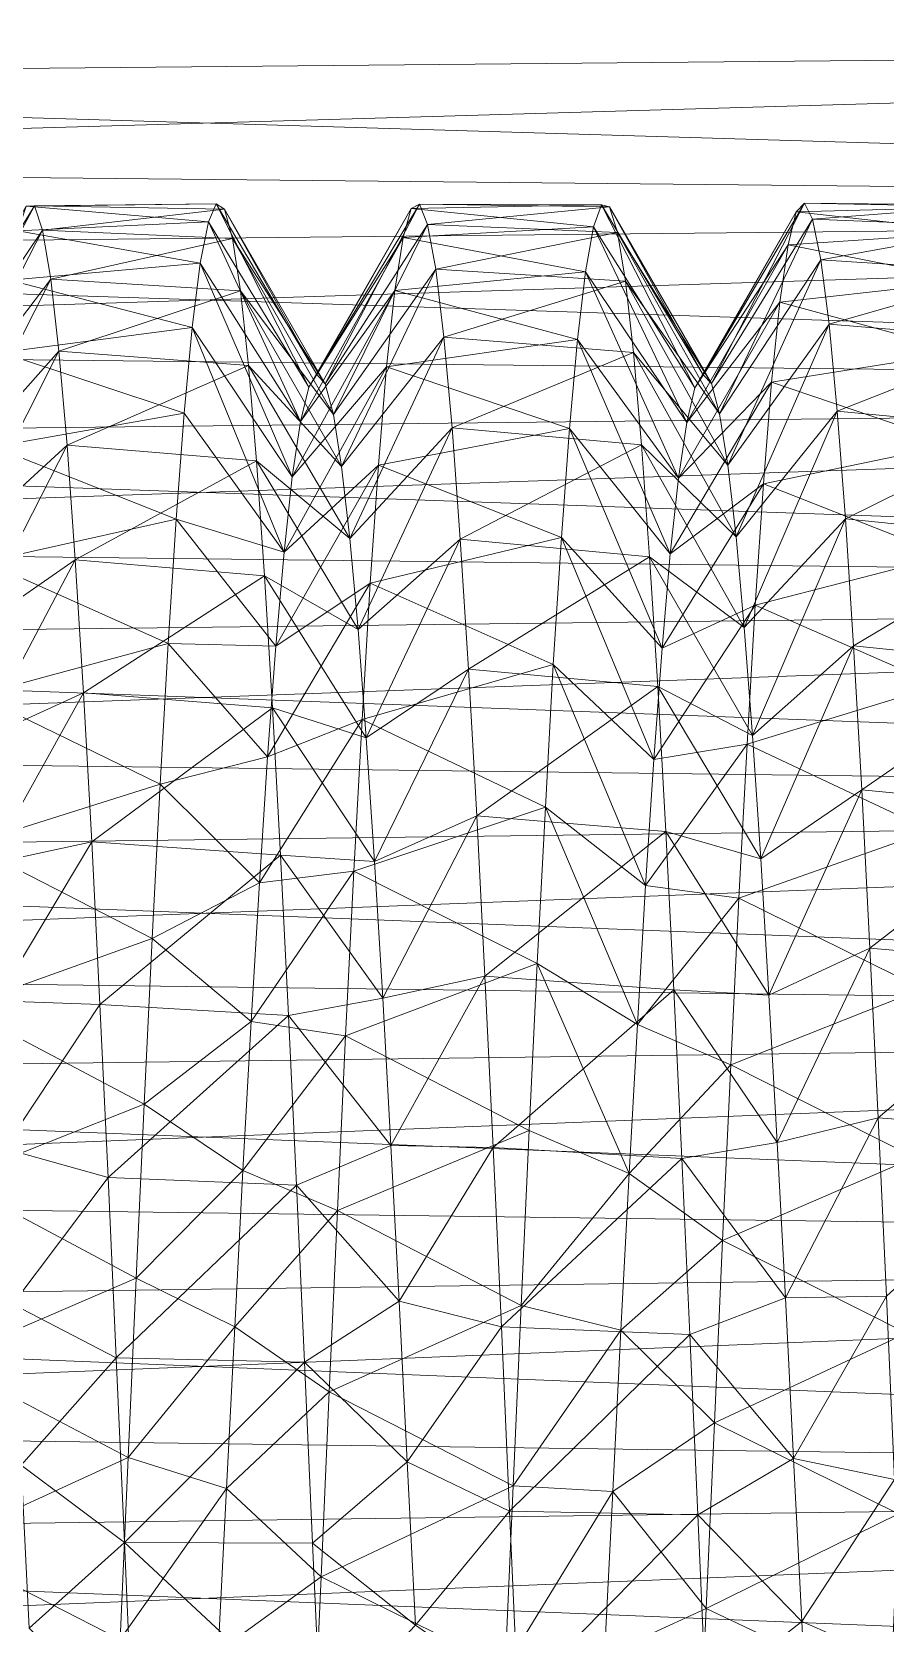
# Model space of a CAD drawing. Header units: millimetres. Extents: x -104 to 115, y -53 to 68.
# Drawn here: x 76.45 to 87.35, y 7.48 to 27.8 of the extents above; entities that cross this region are included whole.
import ezdxf

# ---------------------------------------------------------------- set-up
doc = ezdxf.new("R2010")
doc.units = ezdxf.units.MM

msp = doc.modelspace()

# ---------------------------------------------------------------- linework, layer by layer
at = {"color": 7, "lineweight": 0}
for points in [[(115.207, 27.703, -8.564), (60.36, 27.185, -8.032), (60.36, 29.167, -10.242), (115.207, 27.703, -8.564)], [(115.207, 27.703, -46.282), (60.36, 28.206, -45.736), (60.36, 26.106, -47.836), (115.207, 27.703, -46.282)], [(115.207, 27.703, -46.282), (60.36, 26.106, -47.836), (115.207, 25.547, -48.324), (115.207, 27.703, -46.282)], [(115.207, 25.547, -6.522), (60.36, 27.185, -8.032), (115.207, 27.703, -8.564), (115.207, 25.547, -6.522)], [(115.207, 25.547, -6.522), (60.36, 24.974, -6.049), (60.36, 27.185, -8.032), (115.207, 25.547, -6.522)], [(115.207, 25.547, -48.324), (60.36, 26.106, -47.836), (60.36, 23.792, -49.696), (115.207, 25.547, -48.324)], [(86.324, 25.615, -27.787), (85.135, 23.312, -29.294), (85.03, 23.423, -27.21), (86.324, 25.615, -27.787)], [(86.324, 25.615, -27.787), (85.03, 23.423, -27.21), (86.219, 25.505, -25.417), (86.324, 25.615, -27.787)], [(86.428, 25.409, -30.151), (85.135, 23.312, -29.294), (86.324, 25.615, -27.787), (86.428, 25.409, -30.151)], [(86.219, 25.505, -25.417), (88.652, 25.568, -26.088), (86.324, 25.615, -27.787), (86.219, 25.505, -25.417)], [(86.324, 25.615, -27.787), (88.652, 25.568, -26.088), (88.754, 25.591, -28.412), (86.324, 25.615, -27.787)], [(86.324, 25.615, -27.787), (88.754, 25.591, -28.412), (86.428, 25.409, -30.151), (86.324, 25.615, -27.787)], [(115.207, 25.547, -48.324), (60.36, 23.792, -49.696), (115.207, 23.183, -50.121), (115.207, 25.547, -48.324)], [(115.207, 23.183, -4.725), (60.36, 24.974, -6.049), (115.207, 25.547, -6.522), (115.207, 23.183, -4.725)], [(76.487, 25.58, -28.591), (75.267, 23.302, -29.379), (75.162, 23.424, -27.295), (76.487, 25.58, -28.591)], [(76.487, 25.58, -28.591), (75.162, 23.424, -27.295), (76.382, 25.578, -26.218), (76.487, 25.58, -28.591)], [(76.591, 25.268, -30.943), (75.267, 23.302, -29.379), (76.487, 25.58, -28.591), (76.591, 25.268, -30.943)], [(76.277, 25.26, -23.867), (78.709, 25.377, -24.496), (76.382, 25.578, -26.218), (76.277, 25.26, -23.867)], [(76.382, 25.578, -26.218), (78.709, 25.377, -24.496), (78.811, 25.608, -26.809), (76.382, 25.578, -26.218)], [(76.382, 25.578, -26.218), (78.811, 25.608, -26.809), (76.487, 25.58, -28.591), (76.382, 25.578, -26.218)], [(76.487, 25.58, -28.591), (78.811, 25.608, -26.809), (78.914, 25.536, -29.132), (76.487, 25.58, -28.591)], [(76.487, 25.58, -28.591), (78.914, 25.536, -29.132), (76.591, 25.268, -30.943), (76.487, 25.58, -28.591)], [(76.591, 25.268, -30.943), (78.914, 25.536, -29.132), (79.016, 25.163, -31.426), (76.591, 25.268, -30.943)], [(78.709, 25.377, -24.496), (79.991, 23.262, -25.172), (78.811, 25.608, -26.809), (78.709, 25.377, -24.496)], [(78.811, 25.608, -26.809), (79.991, 23.262, -25.172), (80.096, 23.424, -27.253), (78.811, 25.608, -26.809)], [(78.811, 25.608, -26.809), (80.096, 23.424, -27.253), (78.914, 25.536, -29.132), (78.811, 25.608, -26.809)], [(78.914, 25.536, -29.132), (80.096, 23.424, -27.253), (80.201, 23.307, -29.337), (78.914, 25.536, -29.132)], [(78.914, 25.536, -29.132), (80.201, 23.307, -29.337), (79.016, 25.163, -31.426), (78.914, 25.536, -29.132)], [(81.301, 25.546, -25.817), (80.096, 23.424, -27.253), (79.991, 23.262, -25.172), (81.301, 25.546, -25.817)], [(81.301, 25.546, -25.817), (79.991, 23.262, -25.172), (81.196, 25.175, -23.474), (81.301, 25.546, -25.817)], [(81.405, 25.602, -28.189), (80.201, 23.307, -29.337), (80.096, 23.424, -27.253), (81.405, 25.602, -28.189)], [(81.405, 25.602, -28.189), (80.096, 23.424, -27.253), (81.301, 25.546, -25.817), (81.405, 25.602, -28.189)], [(81.51, 25.343, -30.548), (80.201, 23.307, -29.337), (81.405, 25.602, -28.189), (81.51, 25.343, -30.548)], [(81.196, 25.175, -23.474), (83.629, 25.314, -24.141), (81.301, 25.546, -25.817), (81.196, 25.175, -23.474)], [(81.301, 25.546, -25.817), (83.731, 25.592, -26.448), (81.405, 25.602, -28.189), (81.301, 25.546, -25.817)], [(81.301, 25.546, -25.817), (83.629, 25.314, -24.141), (83.731, 25.592, -26.448), (81.301, 25.546, -25.817)], [(81.405, 25.602, -28.189), (83.731, 25.592, -26.448), (83.834, 25.567, -28.772), (81.405, 25.602, -28.189)], [(81.405, 25.602, -28.189), (83.834, 25.567, -28.772), (81.51, 25.343, -30.548), (81.405, 25.602, -28.189)], [(81.51, 25.343, -30.548), (83.834, 25.567, -28.772), (83.936, 25.241, -31.074), (81.51, 25.343, -30.548)], [(83.629, 25.314, -24.141), (84.925, 23.255, -25.13), (83.731, 25.592, -26.448), (83.629, 25.314, -24.141)], [(83.731, 25.592, -26.448), (84.925, 23.255, -25.13), (85.03, 23.423, -27.21), (83.731, 25.592, -26.448)], [(83.731, 25.592, -26.448), (85.03, 23.423, -27.21), (83.834, 25.567, -28.772), (83.731, 25.592, -26.448)], [(83.834, 25.567, -28.772), (85.03, 23.423, -27.21), (85.135, 23.312, -29.294), (83.834, 25.567, -28.772)], [(83.834, 25.567, -28.772), (85.135, 23.312, -29.294), (83.936, 25.241, -31.074), (83.834, 25.567, -28.772)], [(86.219, 25.505, -25.417), (85.03, 23.423, -27.21), (84.925, 23.255, -25.13), (86.219, 25.505, -25.417)], [(86.219, 25.505, -25.417), (84.925, 23.255, -25.13), (86.114, 25.082, -23.083), (86.219, 25.505, -25.417)], [(86.114, 25.082, -23.083), (88.549, 25.244, -23.787), (86.219, 25.505, -25.417), (86.114, 25.082, -23.083)], [(86.219, 25.505, -25.417), (88.549, 25.244, -23.787), (88.652, 25.568, -26.088), (86.219, 25.505, -25.417)], [(86.428, 25.409, -30.151), (88.754, 25.591, -28.412), (88.857, 25.311, -30.719), (86.428, 25.409, -30.151)], [(76.591, 25.268, -30.943), (75.372, 22.903, -31.428), (75.267, 23.302, -29.379), (76.591, 25.268, -30.943)], [(76.696, 24.645, -33.232), (75.372, 22.903, -31.428), (76.591, 25.268, -30.943), (76.696, 24.645, -33.232)], [(76.173, 24.633, -21.579), (78.606, 24.846, -22.234), (76.277, 25.26, -23.867), (76.173, 24.633, -21.579)], [(76.277, 25.26, -23.867), (78.606, 24.846, -22.234), (78.709, 25.377, -24.496), (76.277, 25.26, -23.867)], [(76.591, 25.268, -30.943), (79.016, 25.163, -31.426), (76.696, 24.645, -33.232), (76.591, 25.268, -30.943)], [(78.606, 24.846, -22.234), (79.886, 22.824, -23.131), (78.709, 25.377, -24.496), (78.606, 24.846, -22.234)], [(78.709, 25.377, -24.496), (79.886, 22.824, -23.131), (79.991, 23.262, -25.172), (78.709, 25.377, -24.496)], [(81.51, 25.343, -30.548), (80.306, 22.914, -31.387), (80.201, 23.307, -29.337), (81.51, 25.343, -30.548)], [(81.614, 24.772, -32.851), (80.306, 22.914, -31.387), (81.51, 25.343, -30.548), (81.614, 24.772, -32.851)], [(81.196, 25.175, -23.474), (83.526, 24.738, -21.889), (83.629, 25.314, -24.141), (81.196, 25.175, -23.474)], [(81.51, 25.343, -30.548), (83.936, 25.241, -31.074), (81.614, 24.772, -32.851), (81.51, 25.343, -30.548)], [(81.614, 24.772, -32.851), (83.936, 25.241, -31.074), (84.039, 24.618, -33.313), (81.614, 24.772, -32.851)], [(83.526, 24.738, -21.889), (84.82, 22.812, -23.09), (83.629, 25.314, -24.141), (83.526, 24.738, -21.889)], [(83.629, 25.314, -24.141), (84.82, 22.812, -23.09), (84.925, 23.255, -25.13), (83.629, 25.314, -24.141)], [(83.936, 25.241, -31.074), (85.135, 23.312, -29.294), (85.24, 22.925, -31.345), (83.936, 25.241, -31.074)], [(83.936, 25.241, -31.074), (85.24, 22.925, -31.345), (84.039, 24.618, -33.313), (83.936, 25.241, -31.074)], [(86.428, 25.409, -30.151), (85.24, 22.925, -31.345), (85.135, 23.312, -29.294), (86.428, 25.409, -30.151)], [(86.533, 24.89, -32.466), (85.24, 22.925, -31.345), (86.428, 25.409, -30.151), (86.533, 24.89, -32.466)], [(86.114, 25.082, -23.083), (88.447, 24.622, -21.547), (88.549, 25.244, -23.787), (86.114, 25.082, -23.083)], [(86.428, 25.409, -30.151), (88.857, 25.311, -30.719), (86.533, 24.89, -32.466), (86.428, 25.409, -30.151)], [(86.533, 24.89, -32.466), (88.857, 25.311, -30.719), (88.959, 24.733, -32.971), (86.533, 24.89, -32.466)], [(76.696, 24.645, -33.232), (79.016, 25.163, -31.426), (79.119, 24.495, -33.652), (76.696, 24.645, -33.232)], [(79.016, 25.163, -31.426), (80.201, 23.307, -29.337), (80.306, 22.914, -31.387), (79.016, 25.163, -31.426)], [(79.016, 25.163, -31.426), (80.306, 22.914, -31.387), (79.119, 24.495, -33.652), (79.016, 25.163, -31.426)], [(81.196, 25.175, -23.474), (79.991, 23.262, -25.172), (79.886, 22.824, -23.131), (81.196, 25.175, -23.474)], [(81.196, 25.175, -23.474), (79.886, 22.824, -23.131), (81.091, 24.497, -21.2), (81.196, 25.175, -23.474)], [(81.091, 24.497, -21.2), (83.526, 24.738, -21.889), (81.196, 25.175, -23.474), (81.091, 24.497, -21.2)], [(86.114, 25.082, -23.083), (84.925, 23.255, -25.13), (84.82, 22.812, -23.09), (86.114, 25.082, -23.083)], [(86.114, 25.082, -23.083), (84.82, 22.812, -23.09), (86.01, 24.352, -20.825), (86.114, 25.082, -23.083)], [(86.01, 24.352, -20.825), (88.447, 24.622, -21.547), (86.114, 25.082, -23.083), (86.01, 24.352, -20.825)], [(115.207, 23.183, -4.725), (60.36, 22.563, -4.317), (60.36, 24.974, -6.049), (115.207, 23.183, -4.725)], [(76.173, 24.633, -21.579), (78.504, 24.026, -20.059), (78.606, 24.846, -22.234), (76.173, 24.633, -21.579)], [(78.504, 24.026, -20.059), (79.781, 22.118, -21.167), (78.606, 24.846, -22.234), (78.504, 24.026, -20.059)], [(78.606, 24.846, -22.234), (79.781, 22.118, -21.167), (79.886, 22.824, -23.131), (78.606, 24.846, -22.234)], [(86.533, 24.89, -32.466), (85.345, 22.267, -33.326), (85.24, 22.925, -31.345), (86.533, 24.89, -32.466)], [(86.638, 24.069, -34.692), (85.345, 22.267, -33.326), (86.533, 24.89, -32.466), (86.638, 24.069, -34.692)], [(86.533, 24.89, -32.466), (88.959, 24.733, -32.971), (86.638, 24.069, -34.692), (86.533, 24.89, -32.466)], [(76.696, 24.645, -33.232), (75.477, 22.235, -33.405), (75.372, 22.903, -31.428), (76.696, 24.645, -33.232)], [(76.801, 23.725, -35.419), (75.477, 22.235, -33.405), (76.696, 24.645, -33.232), (76.801, 23.725, -35.419)], [(76.068, 23.708, -19.394), (78.504, 24.026, -20.059), (76.173, 24.633, -21.579), (76.068, 23.708, -19.394)], [(76.696, 24.645, -33.232), (79.119, 24.495, -33.652), (76.801, 23.725, -35.419), (76.696, 24.645, -33.232)], [(81.614, 24.772, -32.851), (80.411, 22.251, -33.366), (80.306, 22.914, -31.387), (81.614, 24.772, -32.851)], [(81.719, 23.901, -35.058), (80.411, 22.251, -33.366), (81.614, 24.772, -32.851), (81.719, 23.901, -35.058)], [(81.091, 24.497, -21.2), (83.424, 23.874, -19.732), (83.526, 24.738, -21.889), (81.091, 24.497, -21.2)], [(81.614, 24.772, -32.851), (84.039, 24.618, -33.313), (81.719, 23.901, -35.058), (81.614, 24.772, -32.851)], [(81.719, 23.901, -35.058), (84.039, 24.618, -33.313), (84.141, 23.708, -35.451), (81.719, 23.901, -35.058)], [(83.424, 23.874, -19.732), (84.715, 22.101, -21.128), (83.526, 24.738, -21.889), (83.424, 23.874, -19.732)], [(83.526, 24.738, -21.889), (84.715, 22.101, -21.128), (84.82, 22.812, -23.09), (83.526, 24.738, -21.889)], [(84.039, 24.618, -33.313), (85.24, 22.925, -31.345), (85.345, 22.267, -33.326), (84.039, 24.618, -33.313)], [(84.039, 24.618, -33.313), (85.345, 22.267, -33.326), (84.141, 23.708, -35.451), (84.039, 24.618, -33.313)], [(86.01, 24.352, -20.825), (88.344, 23.715, -19.408), (88.447, 24.622, -21.547), (86.01, 24.352, -20.825)], [(86.638, 24.069, -34.692), (88.959, 24.733, -32.971), (89.062, 23.868, -35.128), (86.638, 24.069, -34.692)], [(76.801, 23.725, -35.419), (79.119, 24.495, -33.652), (79.221, 23.542, -35.772), (76.801, 23.725, -35.419)], [(79.119, 24.495, -33.652), (80.306, 22.914, -31.387), (80.411, 22.251, -33.366), (79.119, 24.495, -33.652)], [(79.119, 24.495, -33.652), (80.411, 22.251, -33.366), (79.221, 23.542, -35.772), (79.119, 24.495, -33.652)], [(81.091, 24.497, -21.2), (79.886, 22.824, -23.131), (79.781, 22.118, -21.167), (81.091, 24.497, -21.2)], [(81.091, 24.497, -21.2), (79.781, 22.118, -21.167), (80.987, 23.522, -19.037), (81.091, 24.497, -21.2)], [(80.987, 23.522, -19.037), (83.424, 23.874, -19.732), (81.091, 24.497, -21.2), (80.987, 23.522, -19.037)], [(86.01, 24.352, -20.825), (84.82, 22.812, -23.09), (84.715, 22.101, -21.128), (86.01, 24.352, -20.825)], [(86.01, 24.352, -20.825), (84.715, 22.101, -21.128), (85.905, 23.329, -18.684), (86.01, 24.352, -20.825)], [(85.905, 23.329, -18.684), (88.344, 23.715, -19.408), (86.01, 24.352, -20.825), (85.905, 23.329, -18.684)], [(76.068, 23.708, -19.394), (78.401, 22.93, -18.01), (78.504, 24.026, -20.059), (76.068, 23.708, -19.394)], [(78.401, 22.93, -18.01), (79.676, 21.157, -19.314), (78.504, 24.026, -20.059), (78.401, 22.93, -18.01)], [(78.504, 24.026, -20.059), (79.676, 21.157, -19.314), (79.781, 22.118, -21.167), (78.504, 24.026, -20.059)], [(86.638, 24.069, -34.692), (85.45, 21.352, -35.202), (85.345, 22.267, -33.326), (86.638, 24.069, -34.692)], [(86.742, 22.959, -36.79), (85.45, 21.352, -35.202), (86.638, 24.069, -34.692), (86.742, 22.959, -36.79)], [(86.638, 24.069, -34.692), (89.062, 23.868, -35.128), (86.742, 22.959, -36.79), (86.638, 24.069, -34.692)], [(115.207, 23.183, -50.121), (60.36, 23.792, -49.696), (60.36, 21.29, -51.295), (115.207, 23.183, -50.121)], [(81.719, 23.901, -35.058), (80.516, 21.33, -35.239), (80.411, 22.251, -33.366), (81.719, 23.901, -35.058)], [(81.824, 22.744, -37.129), (80.516, 21.33, -35.239), (81.719, 23.901, -35.058), (81.824, 22.744, -37.129)], [(80.987, 23.522, -19.037), (83.321, 22.736, -17.705), (83.424, 23.874, -19.732), (80.987, 23.522, -19.037)], [(81.719, 23.901, -35.058), (84.141, 23.708, -35.451), (81.824, 22.744, -37.129), (81.719, 23.901, -35.058)], [(83.321, 22.736, -17.705), (84.61, 21.135, -19.278), (83.424, 23.874, -19.732), (83.321, 22.736, -17.705)], [(83.424, 23.874, -19.732), (84.61, 21.135, -19.278), (84.715, 22.101, -21.128), (83.424, 23.874, -19.732)], [(86.742, 22.959, -36.79), (89.062, 23.868, -35.128), (89.164, 22.729, -37.153), (86.742, 22.959, -36.79)], [(76.801, 23.725, -35.419), (75.582, 21.309, -35.276), (75.477, 22.235, -33.405), (76.801, 23.725, -35.419)], [(76.905, 22.522, -37.464), (75.582, 21.309, -35.276), (76.801, 23.725, -35.419), (76.905, 22.522, -37.464)], [(75.963, 22.5, -17.351), (78.401, 22.93, -18.01), (76.068, 23.708, -19.394), (75.963, 22.5, -17.351)], [(76.801, 23.725, -35.419), (79.221, 23.542, -35.772), (76.905, 22.522, -37.464), (76.801, 23.725, -35.419)], [(81.824, 22.744, -37.129), (84.141, 23.708, -35.451), (84.244, 22.528, -37.454), (81.824, 22.744, -37.129)], [(84.141, 23.708, -35.451), (85.345, 22.267, -33.326), (85.45, 21.352, -35.202), (84.141, 23.708, -35.451)], [(84.141, 23.708, -35.451), (85.45, 21.352, -35.202), (84.244, 22.528, -37.454), (84.141, 23.708, -35.451)], [(85.905, 23.329, -18.684), (88.242, 22.536, -17.404), (88.344, 23.715, -19.408), (85.905, 23.329, -18.684)], [(76.905, 22.522, -37.464), (79.221, 23.542, -35.772), (79.324, 22.322, -37.75), (76.905, 22.522, -37.464)], [(79.221, 23.542, -35.772), (80.411, 22.251, -33.366), (80.516, 21.33, -35.239), (79.221, 23.542, -35.772)], [(79.221, 23.542, -35.772), (80.516, 21.33, -35.239), (79.324, 22.322, -37.75), (79.221, 23.542, -35.772)], [(80.987, 23.522, -19.037), (79.781, 22.118, -21.167), (79.676, 21.157, -19.314), (80.987, 23.522, -19.037)], [(80.987, 23.522, -19.037), (79.676, 21.157, -19.314), (80.882, 22.269, -17.022), (80.987, 23.522, -19.037)], [(80.882, 22.269, -17.022), (83.321, 22.736, -17.705), (80.987, 23.522, -19.037), (80.882, 22.269, -17.022)], [(115.207, 23.183, -50.121), (60.36, 21.29, -51.295), (115.207, 20.639, -51.652), (115.207, 23.183, -50.121)], [(115.207, 20.639, -3.194), (60.36, 22.563, -4.317), (115.207, 23.183, -4.725), (115.207, 20.639, -3.194)], [(85.905, 23.329, -18.684), (84.715, 22.101, -21.128), (84.61, 21.135, -19.278), (85.905, 23.329, -18.684)], [(85.905, 23.329, -18.684), (84.61, 21.135, -19.278), (85.8, 22.031, -16.698), (85.905, 23.329, -18.684)], [(85.8, 22.031, -16.698), (88.242, 22.536, -17.404), (85.905, 23.329, -18.684), (85.8, 22.031, -16.698)], [(75.963, 22.5, -17.351), (78.299, 21.577, -16.12), (78.401, 22.93, -18.01), (75.963, 22.5, -17.351)], [(78.299, 21.577, -16.12), (79.676, 21.157, -19.314), (78.401, 22.93, -18.01), (78.299, 21.577, -16.12)], [(86.742, 22.959, -36.79), (85.555, 20.194, -36.939), (85.45, 21.352, -35.202), (86.742, 22.959, -36.79)], [(86.847, 21.581, -38.721), (85.555, 20.194, -36.939), (86.742, 22.959, -36.79), (86.847, 21.581, -38.721)], [(86.742, 22.959, -36.79), (89.164, 22.729, -37.153), (86.847, 21.581, -38.721), (86.742, 22.959, -36.79)], [(81.824, 22.744, -37.129), (80.621, 20.168, -36.973), (80.516, 21.33, -35.239), (81.824, 22.744, -37.129)], [(81.928, 21.323, -39.029), (80.621, 20.168, -36.973), (81.824, 22.744, -37.129), (81.928, 21.323, -39.029)], [(80.882, 22.269, -17.022), (83.219, 21.345, -15.843), (83.321, 22.736, -17.705), (80.882, 22.269, -17.022)], [(81.824, 22.744, -37.129), (84.244, 22.528, -37.454), (81.928, 21.323, -39.029), (81.824, 22.744, -37.129)], [(83.219, 21.345, -15.843), (84.505, 19.93, -17.573), (83.321, 22.736, -17.705), (83.219, 21.345, -15.843)], [(83.321, 22.736, -17.705), (84.505, 19.93, -17.573), (84.61, 21.135, -19.278), (83.321, 22.736, -17.705)], [(86.847, 21.581, -38.721), (89.164, 22.729, -37.153), (89.267, 21.336, -39.014), (86.847, 21.581, -38.721)], [(115.207, 20.639, -3.194), (60.36, 19.978, -2.856), (60.36, 22.563, -4.317), (115.207, 20.639, -3.194)], [(76.905, 22.522, -37.464), (75.687, 20.142, -37.007), (75.582, 21.309, -35.276), (76.905, 22.522, -37.464)], [(77.01, 21.058, -39.331), (75.687, 20.142, -37.007), (76.905, 22.522, -37.464), (77.01, 21.058, -39.331)], [(75.859, 21.032, -15.487), (78.299, 21.577, -16.12), (75.963, 22.5, -17.351), (75.859, 21.032, -15.487)], [(76.905, 22.522, -37.464), (79.324, 22.322, -37.75), (77.01, 21.058, -39.331), (76.905, 22.522, -37.464)], [(81.928, 21.323, -39.029), (84.244, 22.528, -37.454), (84.346, 21.098, -39.286), (81.928, 21.323, -39.029)], [(84.244, 22.528, -37.454), (85.45, 21.352, -35.202), (85.555, 20.194, -36.939), (84.244, 22.528, -37.454)], [(84.244, 22.528, -37.454), (85.555, 20.194, -36.939), (84.346, 21.098, -39.286), (84.244, 22.528, -37.454)], [(85.8, 22.031, -16.698), (88.139, 21.108, -15.571), (88.242, 22.536, -17.404), (85.8, 22.031, -16.698)], [(77.01, 21.058, -39.331), (79.324, 22.322, -37.75), (79.426, 20.855, -39.553), (77.01, 21.058, -39.331)], [(79.324, 22.322, -37.75), (80.516, 21.33, -35.239), (80.621, 20.168, -36.973), (79.324, 22.322, -37.75)], [(79.324, 22.322, -37.75), (80.621, 20.168, -36.973), (79.426, 20.855, -39.553), (79.324, 22.322, -37.75)], [(80.882, 22.269, -17.022), (79.676, 21.157, -19.314), (79.571, 19.957, -17.606), (80.882, 22.269, -17.022)], [(80.882, 22.269, -17.022), (79.571, 19.957, -17.606), (80.777, 20.76, -15.192), (80.882, 22.269, -17.022)], [(80.777, 20.76, -15.192), (83.219, 21.345, -15.843), (80.882, 22.269, -17.022), (80.777, 20.76, -15.192)], [(85.8, 22.031, -16.698), (84.61, 21.135, -19.278), (84.505, 19.93, -17.573), (85.8, 22.031, -16.698)], [(85.8, 22.031, -16.698), (84.505, 19.93, -17.573), (85.696, 20.48, -14.902), (85.8, 22.031, -16.698)], [(85.696, 20.48, -14.902), (88.139, 21.108, -15.571), (85.8, 22.031, -16.698), (85.696, 20.48, -14.902)], [(75.859, 21.032, -15.487), (78.196, 19.989, -14.423), (78.299, 21.577, -16.12), (75.859, 21.032, -15.487)], [(78.196, 19.989, -14.423), (79.571, 19.957, -17.606), (78.299, 21.577, -16.12), (78.196, 19.989, -14.423)], [(78.299, 21.577, -16.12), (79.571, 19.957, -17.606), (79.676, 21.157, -19.314), (78.299, 21.577, -16.12)], [(86.847, 21.581, -38.721), (85.66, 18.816, -38.506), (85.555, 20.194, -36.939), (86.847, 21.581, -38.721)], [(86.952, 19.959, -40.452), (85.66, 18.816, -38.506), (86.847, 21.581, -38.721), (86.952, 19.959, -40.452)], [(86.847, 21.581, -38.721), (89.267, 21.336, -39.014), (86.952, 19.959, -40.452), (86.847, 21.581, -38.721)], [(80.777, 20.76, -15.192), (83.116, 19.723, -14.179), (83.219, 21.345, -15.843), (80.777, 20.76, -15.192)], [(83.116, 19.723, -14.179), (84.4, 18.51, -16.044), (83.219, 21.345, -15.843), (83.116, 19.723, -14.179)], [(83.219, 21.345, -15.843), (84.4, 18.51, -16.044), (84.505, 19.93, -17.573), (83.219, 21.345, -15.843)], [(115.207, 20.639, -51.652), (60.36, 21.29, -51.295), (60.36, 18.63, -52.615), (115.207, 20.639, -51.652)], [(81.928, 21.323, -39.029), (80.726, 18.786, -38.536), (80.621, 20.168, -36.973), (81.928, 21.323, -39.029)], [(82.033, 19.662, -40.723), (80.726, 18.786, -38.536), (81.928, 21.323, -39.029), (82.033, 19.662, -40.723)], [(81.928, 21.323, -39.029), (84.346, 21.098, -39.286), (82.033, 19.662, -40.723), (81.928, 21.323, -39.029)], [(86.952, 19.959, -40.452), (89.267, 21.336, -39.014), (89.369, 19.713, -40.677), (86.952, 19.959, -40.452)], [(77.01, 21.058, -39.331), (75.792, 18.756, -38.566), (75.687, 20.142, -37.007), (77.01, 21.058, -39.331)], [(75.754, 19.33, -13.835), (78.196, 19.989, -14.423), (75.859, 21.032, -15.487), (75.754, 19.33, -13.835)], [(77.115, 19.359, -40.987), (75.792, 18.756, -38.566), (77.01, 21.058, -39.331), (77.115, 19.359, -40.987)], [(77.01, 21.058, -39.331), (79.426, 20.855, -39.553), (77.115, 19.359, -40.987), (77.01, 21.058, -39.331)], [(82.033, 19.662, -40.723), (84.346, 21.098, -39.286), (84.449, 19.442, -40.916), (82.033, 19.662, -40.723)], [(84.346, 21.098, -39.286), (85.555, 20.194, -36.939), (85.66, 18.816, -38.506), (84.346, 21.098, -39.286)], [(84.346, 21.098, -39.286), (85.66, 18.816, -38.506), (84.449, 19.442, -40.916), (84.346, 21.098, -39.286)], [(85.696, 20.48, -14.902), (88.037, 19.452, -13.94), (88.139, 21.108, -15.571), (85.696, 20.48, -14.902)], [(77.115, 19.359, -40.987), (79.426, 20.855, -39.553), (79.529, 19.166, -41.149), (77.115, 19.359, -40.987)], [(79.426, 20.855, -39.553), (80.621, 20.168, -36.973), (80.726, 18.786, -38.536), (79.426, 20.855, -39.553)], [(79.426, 20.855, -39.553), (80.726, 18.786, -38.536), (79.529, 19.166, -41.149), (79.426, 20.855, -39.553)], [(80.777, 20.76, -15.192), (79.571, 19.957, -17.606), (79.466, 18.541, -16.073), (80.777, 20.76, -15.192)], [(80.777, 20.76, -15.192), (79.466, 18.541, -16.073), (80.673, 19.02, -13.578), (80.777, 20.76, -15.192)], [(80.673, 19.02, -13.578), (83.116, 19.723, -14.179), (80.777, 20.76, -15.192), (80.673, 19.02, -13.578)], [(115.207, 20.639, -51.652), (60.36, 18.63, -52.615), (115.207, 17.944, -52.899), (115.207, 20.639, -51.652)], [(115.207, 17.944, -1.948), (60.36, 19.978, -2.856), (115.207, 20.639, -3.194), (115.207, 17.944, -1.948)], [(85.696, 20.48, -14.902), (84.505, 19.93, -17.573), (84.4, 18.51, -16.044), (85.696, 20.48, -14.902)], [(85.696, 20.48, -14.902), (84.4, 18.51, -16.044), (85.591, 18.705, -13.328), (85.696, 20.48, -14.902)], [(85.591, 18.705, -13.328), (88.037, 19.452, -13.94), (85.696, 20.48, -14.902), (85.591, 18.705, -13.328)], [(115.207, 17.944, -1.948), (60.36, 17.25, -1.682), (60.36, 19.978, -2.856), (115.207, 17.944, -1.948)], [(75.754, 19.33, -13.835), (78.094, 18.194, -12.947), (78.196, 19.989, -14.423), (75.754, 19.33, -13.835)], [(78.094, 18.194, -12.947), (79.466, 18.541, -16.073), (78.196, 19.989, -14.423), (78.094, 18.194, -12.947)], [(78.196, 19.989, -14.423), (79.466, 18.541, -16.073), (79.571, 19.957, -17.606), (78.196, 19.989, -14.423)], [(86.952, 19.959, -40.452), (85.765, 17.241, -39.876), (85.66, 18.816, -38.506), (86.952, 19.959, -40.452)], [(87.056, 18.12, -41.952), (85.765, 17.241, -39.876), (86.952, 19.959, -40.452), (87.056, 18.12, -41.952)], [(86.952, 19.959, -40.452), (89.369, 19.713, -40.677), (87.056, 18.12, -41.952), (86.952, 19.959, -40.452)], [(80.673, 19.02, -13.578), (83.014, 17.898, -12.739), (83.116, 19.723, -14.179), (80.673, 19.02, -13.578)], [(83.014, 17.898, -12.739), (84.295, 16.898, -14.717), (83.116, 19.723, -14.179), (83.014, 17.898, -12.739)], [(83.116, 19.723, -14.179), (84.295, 16.898, -14.717), (84.4, 18.51, -16.044), (83.116, 19.723, -14.179)], [(82.033, 19.662, -40.723), (80.831, 17.207, -39.902), (80.726, 18.786, -38.536), (82.033, 19.662, -40.723)], [(82.138, 17.79, -42.181), (80.831, 17.207, -39.902), (82.033, 19.662, -40.723), (82.138, 17.79, -42.181)], [(82.033, 19.662, -40.723), (84.449, 19.442, -40.916), (82.138, 17.79, -42.181), (82.033, 19.662, -40.723)], [(87.056, 18.12, -41.952), (89.369, 19.713, -40.677), (89.472, 17.887, -42.115), (87.056, 18.12, -41.952)], [(75.649, 17.423, -12.423), (78.094, 18.194, -12.947), (75.754, 19.33, -13.835), (75.649, 17.423, -12.423)], [(77.115, 19.359, -40.987), (75.897, 17.173, -39.928), (75.792, 18.756, -38.566), (77.115, 19.359, -40.987)], [(77.219, 17.455, -42.403), (75.897, 17.173, -39.928), (77.115, 19.359, -40.987), (77.219, 17.455, -42.403)], [(77.115, 19.359, -40.987), (79.529, 19.166, -41.149), (77.219, 17.455, -42.403), (77.115, 19.359, -40.987)], [(82.138, 17.79, -42.181), (84.449, 19.442, -40.916), (84.551, 17.587, -42.317), (82.138, 17.79, -42.181)], [(84.449, 19.442, -40.916), (85.66, 18.816, -38.506), (85.765, 17.241, -39.876), (84.449, 19.442, -40.916)], [(84.449, 19.442, -40.916), (85.765, 17.241, -39.876), (84.551, 17.587, -42.317), (84.449, 19.442, -40.916)], [(85.591, 18.705, -13.328), (87.934, 17.599, -12.538), (88.037, 19.452, -13.94), (85.591, 18.705, -13.328)], [(77.219, 17.455, -42.403), (79.529, 19.166, -41.149), (79.631, 17.284, -42.512), (77.219, 17.455, -42.403)], [(79.529, 19.166, -41.149), (80.726, 18.786, -38.536), (80.831, 17.207, -39.902), (79.529, 19.166, -41.149)], [(79.529, 19.166, -41.149), (80.831, 17.207, -39.902), (79.631, 17.284, -42.512), (79.529, 19.166, -41.149)], [(80.673, 19.02, -13.578), (79.466, 18.541, -16.073), (79.361, 16.933, -14.742), (80.673, 19.02, -13.578)], [(80.673, 19.02, -13.578), (79.361, 16.933, -14.742), (80.568, 17.082, -12.21), (80.673, 19.02, -13.578)], [(80.568, 17.082, -12.21), (83.014, 17.898, -12.739), (80.673, 19.02, -13.578), (80.568, 17.082, -12.21)], [(85.591, 18.705, -13.328), (84.4, 18.51, -16.044), (84.295, 16.898, -14.717), (85.591, 18.705, -13.328)], [(85.591, 18.705, -13.328), (84.295, 16.898, -14.717), (85.486, 16.737, -12.004), (85.591, 18.705, -13.328)], [(85.486, 16.737, -12.004), (87.934, 17.599, -12.538), (85.591, 18.705, -13.328), (85.486, 16.737, -12.004)], [(115.207, 17.944, -52.899), (60.36, 18.63, -52.615), (60.36, 15.843, -53.639), (115.207, 17.944, -52.899)], [(78.094, 18.194, -12.947), (79.361, 16.933, -14.742), (79.466, 18.541, -16.073), (78.094, 18.194, -12.947)], [(75.649, 17.423, -12.423), (77.991, 16.222, -11.717), (78.094, 18.194, -12.947), (75.649, 17.423, -12.423)], [(77.991, 16.222, -11.717), (79.361, 16.933, -14.742), (78.094, 18.194, -12.947), (77.991, 16.222, -11.717)], [(87.056, 18.12, -41.952), (85.87, 15.498, -41.024), (85.765, 17.241, -39.876), (87.056, 18.12, -41.952)], [(87.161, 16.099, -43.195), (85.87, 15.498, -41.024), (87.056, 18.12, -41.952), (87.161, 16.099, -43.195)], [(87.056, 18.12, -41.952), (89.472, 17.887, -42.115), (87.161, 16.099, -43.195), (87.056, 18.12, -41.952)], [(115.207, 17.944, -52.899), (60.36, 15.843, -53.639), (115.207, 15.13, -53.847), (115.207, 17.944, -52.899)], [(115.207, 15.13, -1), (60.36, 17.25, -1.682), (115.207, 17.944, -1.948), (115.207, 15.13, -1)], [(80.568, 17.082, -12.21), (82.911, 15.902, -11.549), (83.014, 17.898, -12.739), (80.568, 17.082, -12.21)], [(82.911, 15.902, -11.549), (84.19, 15.124, -13.618), (83.014, 17.898, -12.739), (82.911, 15.902, -11.549)], [(83.014, 17.898, -12.739), (84.19, 15.124, -13.618), (84.295, 16.898, -14.717), (83.014, 17.898, -12.739)], [(82.138, 17.79, -42.181), (80.936, 15.461, -41.045), (80.831, 17.207, -39.902), (82.138, 17.79, -42.181)], [(82.242, 15.741, -43.378), (80.936, 15.461, -41.045), (82.138, 17.79, -42.181), (82.242, 15.741, -43.378)], [(82.138, 17.79, -42.181), (84.551, 17.587, -42.317), (82.242, 15.741, -43.378), (82.138, 17.79, -42.181)], [(87.161, 16.099, -43.195), (89.472, 17.887, -42.115), (89.574, 15.889, -43.304), (87.161, 16.099, -43.195)], [(82.242, 15.741, -43.378), (84.551, 17.587, -42.317), (84.654, 15.566, -43.464), (82.242, 15.741, -43.378)], [(84.551, 17.587, -42.317), (85.765, 17.241, -39.876), (85.87, 15.498, -41.024), (84.551, 17.587, -42.317)], [(84.551, 17.587, -42.317), (85.87, 15.498, -41.024), (84.654, 15.566, -43.464), (84.551, 17.587, -42.317)], [(85.486, 16.737, -12.004), (87.832, 15.579, -11.388), (87.934, 17.599, -12.538), (85.486, 16.737, -12.004)], [(75.545, 15.345, -11.277), (77.991, 16.222, -11.717), (75.649, 17.423, -12.423), (75.545, 15.345, -11.277)], [(77.219, 17.455, -42.403), (76.002, 15.424, -41.066), (75.897, 17.173, -39.928), (77.219, 17.455, -42.403)], [(77.324, 15.38, -43.554), (76.002, 15.424, -41.066), (77.219, 17.455, -42.403), (77.324, 15.38, -43.554)], [(77.219, 17.455, -42.403), (79.631, 17.284, -42.512), (77.324, 15.38, -43.554), (77.219, 17.455, -42.403)], [(77.324, 15.38, -43.554), (79.631, 17.284, -42.512), (79.734, 15.24, -43.619), (77.324, 15.38, -43.554)], [(79.631, 17.284, -42.512), (80.831, 17.207, -39.902), (80.936, 15.461, -41.045), (79.631, 17.284, -42.512)], [(79.631, 17.284, -42.512), (80.936, 15.461, -41.045), (79.734, 15.24, -43.619), (79.631, 17.284, -42.512)], [(115.207, 15.13, -1), (60.36, 14.412, -0.811), (60.36, 17.25, -1.682), (115.207, 15.13, -1)], [(80.568, 17.082, -12.21), (79.361, 16.933, -14.742), (79.256, 15.162, -13.638), (80.568, 17.082, -12.21)], [(80.568, 17.082, -12.21), (79.256, 15.162, -13.638), (80.463, 14.979, -11.111), (80.568, 17.082, -12.21)], [(80.463, 14.979, -11.111), (82.911, 15.902, -11.549), (80.568, 17.082, -12.21), (80.463, 14.979, -11.111)], [(77.991, 16.222, -11.717), (79.256, 15.162, -13.638), (79.361, 16.933, -14.742), (77.991, 16.222, -11.717)], [(85.486, 16.737, -12.004), (84.295, 16.898, -14.717), (84.19, 15.124, -13.618), (85.486, 16.737, -12.004)], [(85.486, 16.737, -12.004), (84.19, 15.124, -13.618), (85.382, 14.609, -10.953), (85.486, 16.737, -12.004)], [(85.382, 14.609, -10.953), (87.832, 15.579, -11.388), (85.486, 16.737, -12.004), (85.382, 14.609, -10.953)], [(75.545, 15.345, -11.277), (77.888, 14.106, -10.754), (77.991, 16.222, -11.717), (75.545, 15.345, -11.277)], [(77.888, 14.106, -10.754), (79.256, 15.162, -13.638), (77.991, 16.222, -11.717), (77.888, 14.106, -10.754)], [(87.161, 16.099, -43.195), (85.975, 13.617, -41.929), (85.87, 15.498, -41.024), (87.161, 16.099, -43.195)], [(87.265, 13.931, -44.158), (85.975, 13.617, -41.929), (87.161, 16.099, -43.195), (87.265, 13.931, -44.158)], [(87.161, 16.099, -43.195), (89.574, 15.889, -43.304), (87.265, 13.931, -44.158), (87.161, 16.099, -43.195)], [(80.463, 14.979, -11.111), (82.809, 13.768, -10.629), (82.911, 15.902, -11.549), (80.463, 14.979, -11.111)], [(82.809, 13.768, -10.629), (84.085, 13.22, -12.764), (82.911, 15.902, -11.549), (82.809, 13.768, -10.629)], [(82.911, 15.902, -11.549), (84.085, 13.22, -12.764), (84.19, 15.124, -13.618), (82.911, 15.902, -11.549)], [(87.265, 13.931, -44.158), (89.574, 15.889, -43.304), (89.677, 13.754, -44.222), (87.265, 13.931, -44.158)], [(115.207, 15.13, -53.847), (60.36, 15.843, -53.639), (60.36, 12.961, -54.355), (115.207, 15.13, -53.847)], [(82.242, 15.741, -43.378), (81.041, 13.578, -41.945), (80.936, 15.461, -41.045), (82.242, 15.741, -43.378)], [(82.347, 13.552, -44.293), (81.041, 13.578, -41.945), (82.242, 15.741, -43.378), (82.347, 13.552, -44.293)], [(82.242, 15.741, -43.378), (84.654, 15.566, -43.464), (82.347, 13.552, -44.293), (82.242, 15.741, -43.378)], [(79.734, 15.24, -43.619), (80.936, 15.461, -41.045), (81.041, 13.578, -41.945), (79.734, 15.24, -43.619)], [(82.347, 13.552, -44.293), (84.654, 15.566, -43.464), (84.756, 13.413, -44.339), (82.347, 13.552, -44.293)], [(84.654, 15.566, -43.464), (85.87, 15.498, -41.024), (85.975, 13.617, -41.929), (84.654, 15.566, -43.464)], [(84.654, 15.566, -43.464), (85.975, 13.617, -41.929), (84.756, 13.413, -44.339), (84.654, 15.566, -43.464)], [(85.382, 14.609, -10.953), (87.729, 13.426, -10.512), (87.832, 15.579, -11.388), (85.382, 14.609, -10.953)], [(75.44, 13.134, -10.417), (77.888, 14.106, -10.754), (75.545, 15.345, -11.277), (75.44, 13.134, -10.417)], [(77.324, 15.38, -43.554), (76.107, 13.538, -41.961), (76.002, 15.424, -41.066), (77.324, 15.38, -43.554)], [(77.429, 13.17, -44.418), (76.107, 13.538, -41.961), (77.324, 15.38, -43.554), (77.429, 13.17, -44.418)], [(77.324, 15.38, -43.554), (79.734, 15.24, -43.619), (77.429, 13.17, -44.418), (77.324, 15.38, -43.554)], [(115.207, 15.13, -53.847), (60.36, 12.961, -54.355), (115.207, 12.23, -54.485), (115.207, 15.13, -53.847)], [(115.207, 12.23, -0.361), (60.36, 14.412, -0.811), (115.207, 15.13, -1), (115.207, 12.23, -0.361)], [(77.429, 13.17, -44.418), (79.734, 15.24, -43.619), (79.836, 13.069, -44.45), (77.429, 13.17, -44.418)], [(77.888, 14.106, -10.754), (79.151, 13.26, -12.779), (79.256, 15.162, -13.638), (77.888, 14.106, -10.754)], [(80.463, 14.979, -11.111), (79.256, 15.162, -13.638), (79.151, 13.26, -12.779), (80.463, 14.979, -11.111)], [(79.734, 15.24, -43.619), (81.041, 13.578, -41.945), (79.836, 13.069, -44.45), (79.734, 15.24, -43.619)], [(85.382, 14.609, -10.953), (84.19, 15.124, -13.618), (84.085, 13.22, -12.764), (85.382, 14.609, -10.953)], [(80.463, 14.979, -11.111), (79.151, 13.26, -12.779), (80.359, 12.749, -10.301), (80.463, 14.979, -11.111)], [(80.359, 12.749, -10.301), (82.809, 13.768, -10.629), (80.463, 14.979, -11.111), (80.359, 12.749, -10.301)], [(85.382, 14.609, -10.953), (84.085, 13.22, -12.764), (85.277, 12.362, -10.193), (85.382, 14.609, -10.953)], [(85.277, 12.362, -10.193), (87.729, 13.426, -10.512), (85.382, 14.609, -10.953), (85.277, 12.362, -10.193)], [(115.207, 12.23, -0.361), (60.36, 11.495, -0.251), (60.36, 14.412, -0.811), (115.207, 12.23, -0.361)], [(75.44, 13.134, -10.417), (77.786, 11.884, -10.074), (77.888, 14.106, -10.754), (75.44, 13.134, -10.417)], [(77.786, 11.884, -10.074), (79.151, 13.26, -12.779), (77.888, 14.106, -10.754), (77.786, 11.884, -10.074)], [(87.265, 13.931, -44.158), (86.08, 11.633, -42.576), (85.975, 13.617, -41.929), (87.265, 13.931, -44.158)], [(87.37, 11.654, -44.825), (86.08, 11.633, -42.576), (87.265, 13.931, -44.158), (87.37, 11.654, -44.825)], [(87.265, 13.931, -44.158), (89.677, 13.754, -44.222), (87.37, 11.654, -44.825), (87.265, 13.931, -44.158)], [(80.359, 12.749, -10.301), (82.706, 11.532, -9.995), (82.809, 13.768, -10.629), (80.359, 12.749, -10.301)], [(82.706, 11.532, -9.995), (84.085, 13.22, -12.764), (82.809, 13.768, -10.629), (82.706, 11.532, -9.995)], [(77.429, 13.17, -44.418), (76.212, 11.55, -42.596), (76.107, 13.538, -41.961), (77.429, 13.17, -44.418)], [(79.836, 13.069, -44.45), (81.041, 13.578, -41.945), (81.146, 11.591, -42.586), (79.836, 13.069, -44.45)], [(82.347, 13.552, -44.293), (81.146, 11.591, -42.586), (81.041, 13.578, -41.945), (82.347, 13.552, -44.293)], [(82.452, 11.261, -44.908), (81.146, 11.591, -42.586), (82.347, 13.552, -44.293), (82.452, 11.261, -44.908)], [(82.347, 13.552, -44.293), (84.756, 13.413, -44.339), (82.452, 11.261, -44.908), (82.347, 13.552, -44.293)], [(84.756, 13.413, -44.339), (85.975, 13.617, -41.929), (86.08, 11.633, -42.576), (84.756, 13.413, -44.339)], [(85.277, 12.362, -10.193), (87.627, 11.178, -9.922), (87.729, 13.426, -10.512), (85.277, 12.362, -10.193)], [(77.786, 11.884, -10.074), (79.046, 11.26, -12.181), (79.151, 13.26, -12.779), (77.786, 11.884, -10.074)], [(80.359, 12.749, -10.301), (79.151, 13.26, -12.779), (79.046, 11.26, -12.181), (80.359, 12.749, -10.301)], [(82.452, 11.261, -44.908), (84.756, 13.413, -44.339), (84.859, 11.164, -44.927), (82.452, 11.261, -44.908)], [(82.706, 11.532, -9.995), (83.98, 11.218, -12.172), (84.085, 13.22, -12.764), (82.706, 11.532, -9.995)], [(85.277, 12.362, -10.193), (84.085, 13.22, -12.764), (83.98, 11.218, -12.172), (85.277, 12.362, -10.193)], [(84.756, 13.413, -44.339), (86.08, 11.633, -42.576), (84.859, 11.164, -44.927), (84.756, 13.413, -44.339)], [(75.336, 10.828, -9.858), (77.786, 11.884, -10.074), (75.44, 13.134, -10.417), (75.336, 10.828, -9.858)], [(77.533, 10.865, -44.982), (76.212, 11.55, -42.596), (77.429, 13.17, -44.418), (77.533, 10.865, -44.982)], [(77.429, 13.17, -44.418), (79.836, 13.069, -44.45), (77.533, 10.865, -44.982), (77.429, 13.17, -44.418)], [(77.533, 10.865, -44.982), (79.836, 13.069, -44.45), (79.939, 10.809, -44.991), (77.533, 10.865, -44.982)], [(79.836, 13.069, -44.45), (81.146, 11.591, -42.586), (79.939, 10.809, -44.991), (79.836, 13.069, -44.45)], [(115.207, 12.23, -54.485), (60.36, 12.961, -54.355), (60.36, 10.019, -54.756), (115.207, 12.23, -54.485)], [(80.359, 12.749, -10.301), (79.046, 11.26, -12.181), (80.254, 10.431, -9.794), (80.359, 12.749, -10.301)], [(80.254, 10.431, -9.794), (82.706, 11.532, -9.995), (80.359, 12.749, -10.301), (80.254, 10.431, -9.794)], [(115.207, 12.23, -54.485), (60.36, 10.019, -54.756), (115.207, 9.278, -54.806), (115.207, 12.23, -54.485)], [(115.207, 9.278, -0.04), (60.36, 11.495, -0.251), (115.207, 12.23, -0.361), (115.207, 9.278, -0.04)], [(85.277, 12.362, -10.193), (83.98, 11.218, -12.172), (85.173, 10.033, -9.739), (85.277, 12.362, -10.193)], [(85.173, 10.033, -9.739), (87.627, 11.178, -9.922), (85.277, 12.362, -10.193), (85.173, 10.033, -9.739)], [(75.336, 10.828, -9.858), (77.683, 9.592, -9.689), (77.786, 11.884, -10.074), (75.336, 10.828, -9.858)], [(77.683, 9.592, -9.689), (79.046, 11.26, -12.181), (77.786, 11.884, -10.074), (77.683, 9.592, -9.689)], [(79.939, 10.809, -44.991), (81.146, 11.591, -42.586), (81.251, 9.537, -42.957), (79.939, 10.809, -44.991)], [(82.452, 11.261, -44.908), (81.251, 9.537, -42.957), (81.146, 11.591, -42.586), (82.452, 11.261, -44.908)], [(84.859, 11.164, -44.927), (86.08, 11.633, -42.576), (86.185, 9.58, -42.952), (84.859, 11.164, -44.927)], [(87.37, 11.654, -44.825), (86.185, 9.58, -42.952), (86.08, 11.633, -42.576), (87.37, 11.654, -44.825)], [(87.475, 9.309, -45.184), (86.185, 9.58, -42.952), (87.37, 11.654, -44.825), (87.475, 9.309, -45.184)], [(115.207, 9.278, -0.04), (60.36, 8.536, -0.01), (60.36, 11.495, -0.251), (115.207, 9.278, -0.04)], [(77.533, 10.865, -44.982), (76.317, 9.495, -42.962), (76.212, 11.55, -42.596), (77.533, 10.865, -44.982)], [(80.254, 10.431, -9.794), (82.604, 9.232, -9.656), (82.706, 11.532, -9.995), (80.254, 10.431, -9.794)], [(82.604, 9.232, -9.656), (83.98, 11.218, -12.172), (82.706, 11.532, -9.995), (82.604, 9.232, -9.656)], [(77.683, 9.592, -9.689), (78.941, 9.198, -11.855), (79.046, 11.26, -12.181), (77.683, 9.592, -9.689)], [(80.254, 10.431, -9.794), (79.046, 11.26, -12.181), (78.941, 9.198, -11.855), (80.254, 10.431, -9.794)], [(82.556, 8.908, -45.214), (81.251, 9.537, -42.957), (82.452, 11.261, -44.908), (82.556, 8.908, -45.214)], [(82.452, 11.261, -44.908), (84.859, 11.164, -44.927), (82.556, 8.908, -45.214), (82.452, 11.261, -44.908)], [(82.604, 9.232, -9.656), (83.875, 9.156, -11.852), (83.98, 11.218, -12.172), (82.604, 9.232, -9.656)], [(85.173, 10.033, -9.739), (83.98, 11.218, -12.172), (83.875, 9.156, -11.852), (85.173, 10.033, -9.739)], [(82.556, 8.908, -45.214), (84.859, 11.164, -44.927), (84.961, 8.858, -45.217), (82.556, 8.908, -45.214)], [(84.859, 11.164, -44.927), (86.185, 9.58, -42.952), (84.961, 8.858, -45.217), (84.859, 11.164, -44.927)], [(85.173, 10.033, -9.739), (87.524, 8.872, -9.631), (87.627, 11.178, -9.922), (85.173, 10.033, -9.739)], [(75.231, 8.468, -9.611), (77.683, 9.592, -9.689), (75.336, 10.828, -9.858), (75.231, 8.468, -9.611)], [(77.638, 8.506, -45.234), (76.317, 9.495, -42.962), (77.533, 10.865, -44.982), (77.638, 8.506, -45.234)], [(77.533, 10.865, -44.982), (79.939, 10.809, -44.991), (77.638, 8.506, -45.234), (77.533, 10.865, -44.982)], [(77.638, 8.506, -45.234), (79.939, 10.809, -44.991), (80.041, 8.498, -45.235), (77.638, 8.506, -45.234)], [(79.939, 10.809, -44.991), (81.251, 9.537, -42.957), (80.041, 8.498, -45.235), (79.939, 10.809, -44.991)], [(80.254, 10.431, -9.794), (78.941, 9.198, -11.855), (80.149, 8.066, -9.6), (80.254, 10.431, -9.794)], [(80.149, 8.066, -9.6), (82.604, 9.232, -9.656), (80.254, 10.431, -9.794), (80.149, 8.066, -9.6)], [(115.207, 9.278, -54.806), (60.36, 10.019, -54.756), (60.36, 7.051, -54.837), (115.207, 9.278, -54.806)], [(85.173, 10.033, -9.739), (83.875, 9.156, -11.852), (85.068, 7.664, -9.599), (85.173, 10.033, -9.739)], [(85.068, 7.664, -9.599), (87.524, 8.872, -9.631), (85.173, 10.033, -9.739), (85.068, 7.664, -9.599)], [(75.231, 8.468, -9.611), (77.581, 7.269, -9.606), (77.683, 9.592, -9.689), (75.231, 8.468, -9.611)], [(77.581, 7.269, -9.606), (78.941, 9.198, -11.855), (77.683, 9.592, -9.689), (77.581, 7.269, -9.606)], [(84.961, 8.858, -45.217), (86.185, 9.58, -42.952), (86.29, 7.495, -43.052), (84.961, 8.858, -45.217)], [(87.475, 9.309, -45.184), (86.29, 7.495, -43.052), (86.185, 9.58, -42.952), (87.475, 9.309, -45.184)], [(77.638, 8.506, -45.234), (76.422, 7.41, -43.05), (76.317, 9.495, -42.962), (77.638, 8.506, -45.234)], [(80.041, 8.498, -45.235), (81.251, 9.537, -42.957), (81.356, 7.452, -43.051), (80.041, 8.498, -45.235)], [(82.556, 8.908, -45.214), (81.356, 7.452, -43.051), (81.251, 9.537, -42.957), (82.556, 8.908, -45.214)], [(115.207, 9.278, -54.806), (60.36, 7.051, -54.837), (115.207, 6.309, -54.806), (115.207, 9.278, -54.806)], [(115.207, 6.309, -0.04), (60.36, 8.536, -0.01), (115.207, 9.278, -0.04), (115.207, 6.309, -0.04)], [(77.581, 7.269, -9.606), (78.836, 7.112, -11.807), (78.941, 9.198, -11.855), (77.581, 7.269, -9.606)], [(80.149, 8.066, -9.6), (78.941, 9.198, -11.855), (78.836, 7.112, -11.807), (80.149, 8.066, -9.6)], [(80.149, 8.066, -9.6), (82.501, 6.909, -9.62), (82.604, 9.232, -9.656), (80.149, 8.066, -9.6)], [(82.501, 6.909, -9.62), (83.875, 9.156, -11.852), (82.604, 9.232, -9.656), (82.501, 6.909, -9.62)], [(82.501, 6.909, -9.62), (83.77, 7.069, -11.809), (83.875, 9.156, -11.852), (82.501, 6.909, -9.62)], [(85.068, 7.664, -9.599), (83.875, 9.156, -11.852), (83.77, 7.069, -11.809), (85.068, 7.664, -9.599)], [(87.579, 6.936, -45.228), (86.29, 7.495, -43.052), (87.475, 9.309, -45.184), (87.579, 6.936, -45.228)], [(82.661, 6.535, -45.204), (81.356, 7.452, -43.051), (82.556, 8.908, -45.214), (82.661, 6.535, -45.204)], [(82.556, 8.908, -45.214), (84.961, 8.858, -45.217), (82.661, 6.535, -45.204), (82.556, 8.908, -45.214)], [(82.661, 6.535, -45.204), (84.961, 8.858, -45.217), (85.064, 6.534, -45.204), (82.661, 6.535, -45.204)], [(84.961, 8.858, -45.217), (86.29, 7.495, -43.052), (85.064, 6.534, -45.204), (84.961, 8.858, -45.217)], [(85.068, 7.664, -9.599), (87.422, 6.548, -9.642), (87.524, 8.872, -9.631), (85.068, 7.664, -9.599)], [(115.207, 6.309, -0.04), (60.36, 5.568, -0.09), (60.36, 8.536, -0.01), (115.207, 6.309, -0.04)], [(75.126, 6.097, -9.679), (77.581, 7.269, -9.606), (75.231, 8.468, -9.611), (75.126, 6.097, -9.679)], [(77.742, 6.134, -45.171), (76.422, 7.41, -43.05), (77.638, 8.506, -45.234), (77.742, 6.134, -45.171)], [(77.638, 8.506, -45.234), (80.041, 8.498, -45.235), (80.144, 6.174, -45.175), (77.638, 8.506, -45.234)], [(77.638, 8.506, -45.234), (80.144, 6.174, -45.175), (77.742, 6.134, -45.171), (77.638, 8.506, -45.234)], [(80.041, 8.498, -45.235), (81.356, 7.452, -43.051), (80.144, 6.174, -45.175), (80.041, 8.498, -45.235)], [(80.149, 8.066, -9.6), (78.836, 7.112, -11.807), (80.045, 5.697, -9.722), (80.149, 8.066, -9.6)], [(80.045, 5.697, -9.722), (82.501, 6.909, -9.62), (80.149, 8.066, -9.6), (80.045, 5.697, -9.722)], [(85.068, 7.664, -9.599), (83.77, 7.069, -11.809), (84.963, 5.298, -9.774), (85.068, 7.664, -9.599)], [(84.963, 5.298, -9.774), (87.422, 6.548, -9.642), (85.068, 7.664, -9.599), (84.963, 5.298, -9.774)], [(85.064, 6.534, -45.204), (86.29, 7.495, -43.052), (86.395, 5.415, -42.873), (85.064, 6.534, -45.204)], [(87.579, 6.936, -45.228), (86.395, 5.415, -42.873), (86.29, 7.495, -43.052), (87.579, 6.936, -45.228)]]:
    msp.add_polyline3d(points, dxfattribs=at)

doc.saveas('drawing.dxf')
